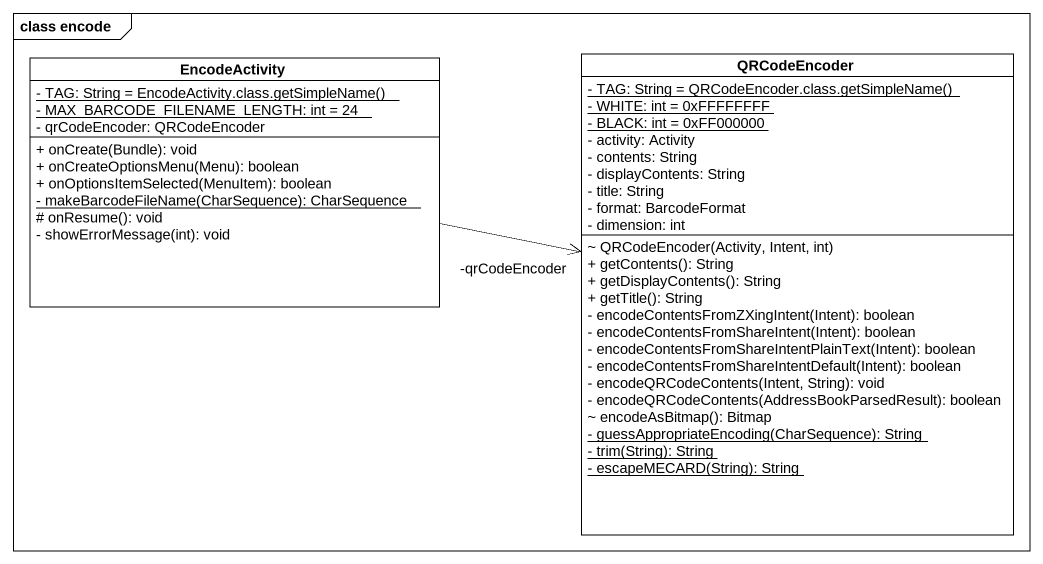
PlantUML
@startuml
mainframe class encode
hide circle
hide empty members
skinparam classAttributeIconSize 0
class EncodeActivity {
  {static} {field} - TAG: String = EncodeActivity.class.getSimpleName()
  {static} - MAX_BARCODE_FILENAME_LENGTH: int = 24
  - qrCodeEncoder: QRCodeEncoder
  + onCreate(Bundle): void
  + onCreateOptionsMenu(Menu): boolean
  + onOptionsItemSelected(MenuItem): boolean
  {static} - makeBarcodeFileName(CharSequence): CharSequence
  # onResume(): void
  - showErrorMessage(int): void
}
class QRCodeEncoder {
  {static} {field} - TAG: String = QRCodeEncoder.class.getSimpleName()
  {static} - WHITE: int = 0xFFFFFFFF
  {static} - BLACK: int = 0xFF000000
  - activity: Activity
  - contents: String
  - displayContents: String
  - title: String
  - format: BarcodeFormat
  - dimension: int
  ~ QRCodeEncoder(Activity, Intent, int)
  + getContents(): String
  + getDisplayContents(): String
  + getTitle(): String
  - encodeContentsFromZXingIntent(Intent): boolean
  - encodeContentsFromShareIntent(Intent): boolean
  - encodeContentsFromShareIntentPlainText(Intent): boolean
  - encodeContentsFromShareIntentDefault(Intent): boolean
  - encodeQRCodeContents(Intent, String): void
  - encodeQRCodeContents(AddressBookParsedResult): boolean
  ~ encodeAsBitmap(): Bitmap
  {static} - guessAppropriateEncoding(CharSequence): String
  {static} - trim(String): String
  {static} - escapeMECARD(String): String
}
EncodeActivity -right-> "-qrCodeEncoder" QRCodeEncoder
@enduml
